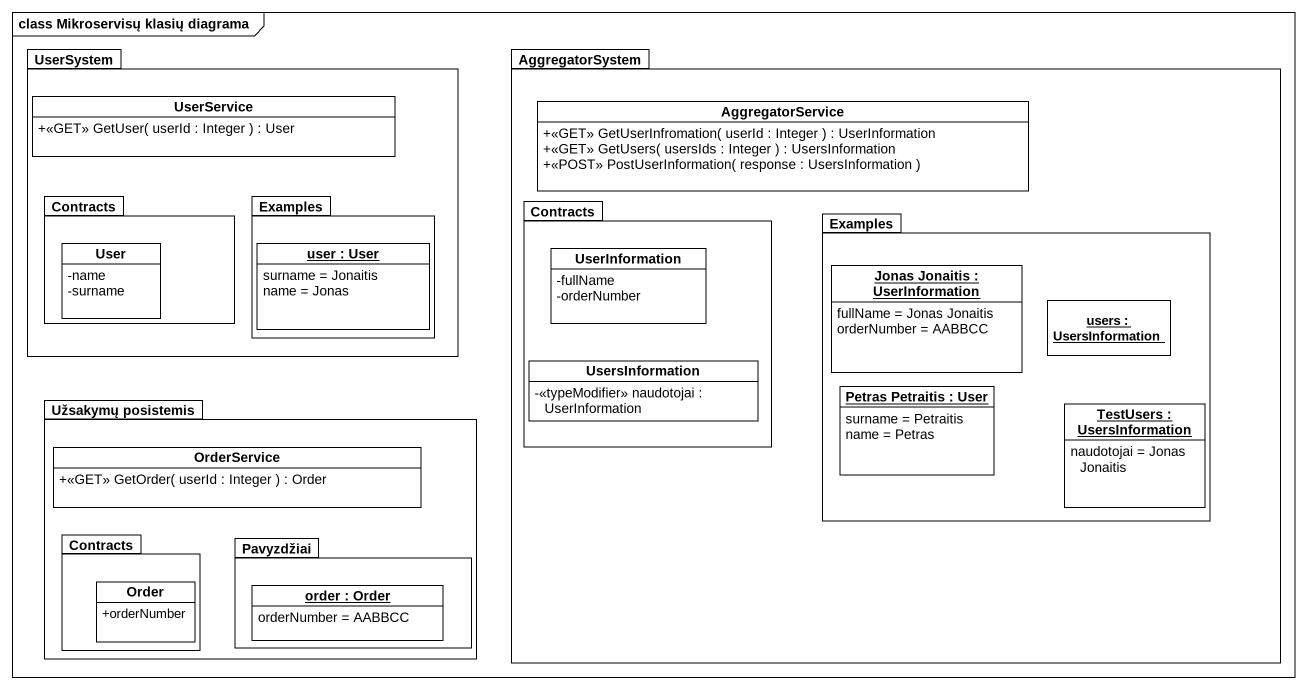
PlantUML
@startuml
mainframe class Mikroservisų klasių diagrama
hide circle
hide empty members
skinparam classAttributeIconSize 0
package UserSystem {
  class UserService {
    +<<GET>> GetUser( userId : Integer ) : User
  }
  package Contracts {
    class User {
      -name
      -surname
    }
  }
  package Examples {
    object "user : User" as user {
      surname = Jonaitis
      name = Jonas
    }
  }
}
package AggregatorSystem {
  class AggregatorService {
    +<<GET>> GetUserInfromation( userId : Integer ) : UserInformation
    +<<GET>> GetUsers( usersIds : Integer ) : UsersInformation
    +<<POST>> PostUserInformation( response : UsersInformation )
  }
  package "Contracts" as Contracts_2 {
    class UserInformation {
      -fullName
      -orderNumber
    }
    class UsersInformation {
      -<<typeModifier>> naudotojai : UserInformation
    }
  }
  package "Examples" as Examples_2 {
    object "Jonas Jonaitis : UserInformation" as Jonas_Jonaitis {
      fullName = Jonas Jonaitis
      orderNumber = AABBCC
    }
    object "users : UsersInformation" as users
    object "Petras Petraitis : User" as Petras_Petraitis {
      surname = Petraitis
      name = Petras
    }
    object "TestUsers : UsersInformation" as TestUsers {
      naudotojai = Jonas Jonaitis
    }
  }
}
package "Užsakymų posistemis" as Užsakymų_posistemis {
  class OrderService {
    +<<GET>> GetOrder( userId : Integer ) : Order
  }
  package "Contracts" as Contracts_3 {
    class Order {
      +orderNumber
    }
  }
  package Pavyzdžiai {
    object "order : Order" as order {
      orderNumber = AABBCC
    }
  }
}
@enduml
